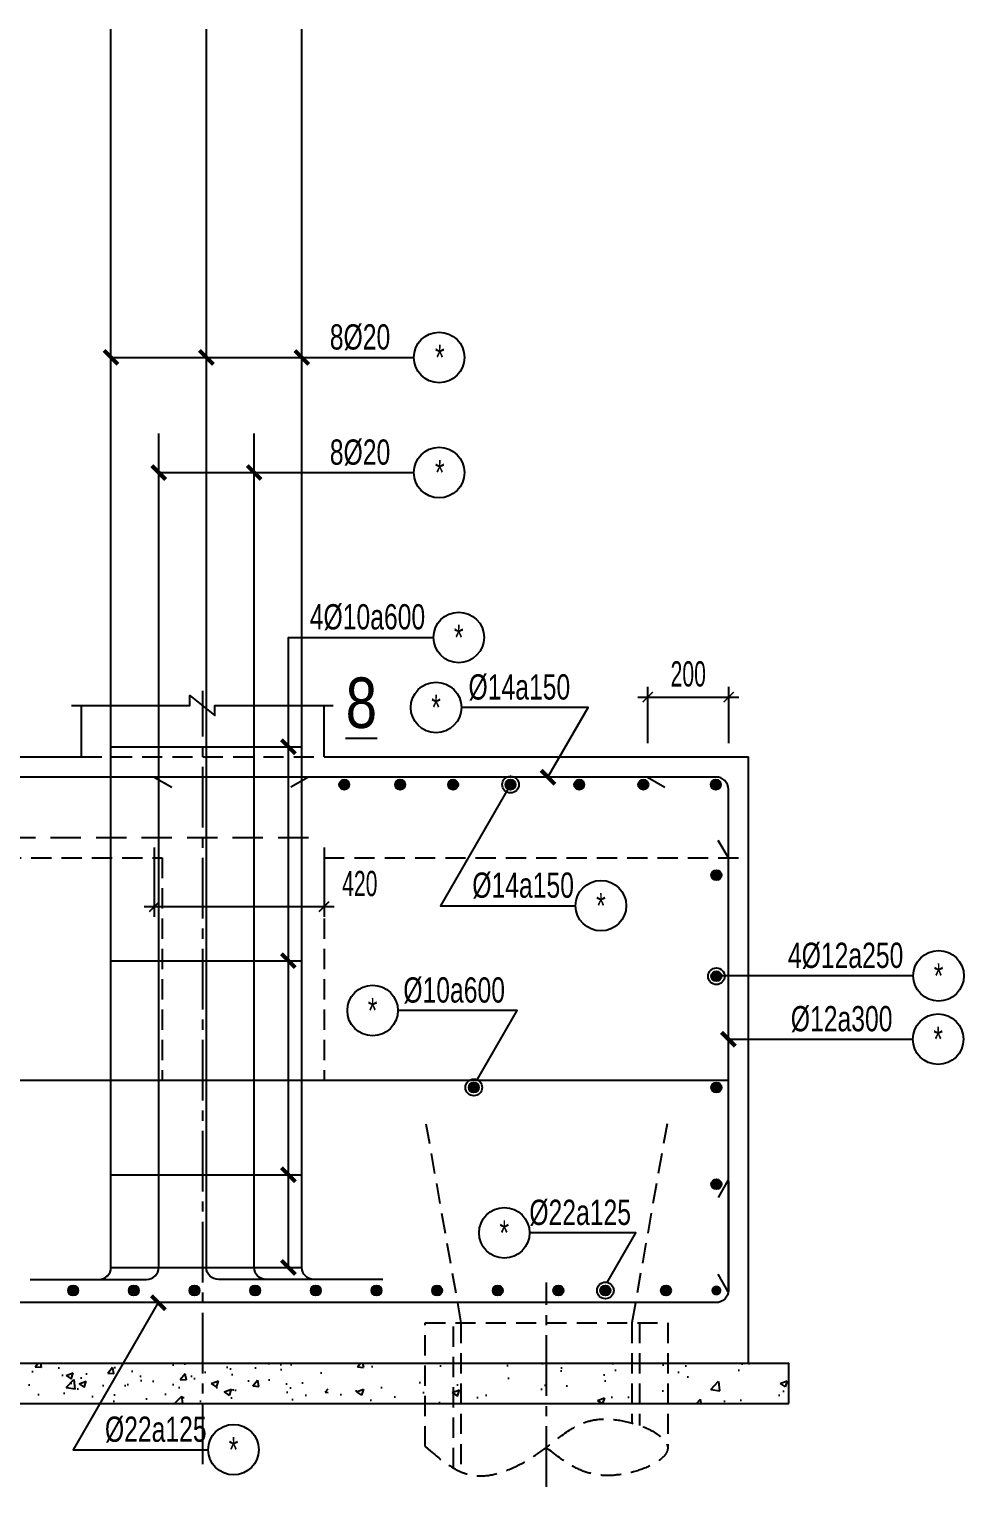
# Model space of a CAD drawing. Header units: metres. Extents: x 71 to 322128, y -14 to 304634.
# Drawn here: x 294429 to 296740, y 294121 to 297727 of the extents above; entities that cross this region are included whole.
import ezdxf
from ezdxf.enums import TextEntityAlignment as Align

# ---------------------------------------------------------------- set-up
doc = ezdxf.new("R2010")
doc.units = ezdxf.units.M
doc.header["$LTSCALE"] = 1000
doc.header["$MEASUREMENT"] = 0
doc.header["$PDMODE"] = 3
doc.linetypes.add('CENTER2', pattern=[1.125, 0.75, -0.125, 0.125, -0.125])
doc.linetypes.add('HIDDEN', pattern=[0.375, 0.25, -0.125])
doc.layers.get('0').update_dxf_attribs({"linetype": 'CONTINUOUS'})
doc.layers.get('Defpoints').update_dxf_attribs({"linetype": 'CONTINUOUS'})
for name, color, linetype in [('CDC.01.AXIS', 160, 'CENTER2'), ('CDC.02.DIM', 1, 'CONTINUOUS'), ('CDC.03.BORDER', 3, 'CONTINUOUS'), ('CDC.04.HIDDEN', 8, 'HIDDEN'), ('CDC.05.STEEL', 4, 'CONTINUOUS'), ('CDC.06.TEXT', 2, 'CONTINUOUS'), ('CDC.10.HATCH', 9, 'CONTINUOUS'), ('CDC.11.NOTE', 8, 'CONTINUOUS'), ('CDC.14.STEELNUM', 9, 'CONTINUOUS'), ('KCS_BORDER', 3, 'CONTINUOUS')]:
    doc.layers.add(name, color=color, linetype=linetype)
doc.styles.add('ARIAL', font='arial.ttf', dxfattribs={"width": 0.6})
doc.dimstyles.new('25', dxfattribs={"dimscale": 25, "dimtxt": 2.5, "dimasz": 1, "dimexe": 1, "dimexo": 0, "dimgap": 1, "dimtad": 1, "dimdec": 0, "dimdsep": 46, "dimtxsty": 'ARIAL', "dimblk": 'ARCHTICK', "dimcen": 1, "dimdle": 1, "dimclrd": 1, "dimclre": 1, "dimclrt": 2, "dimadec": 0, "dimazin": 0, "dimtfac": 0.00072, "dimtdec": 0, "dimtix": 1, "dimtmove": 2, "dimatfit": 3, "dimldrblk": 'ARCHTICK', "dimfxl": 1, "dimtolj": 1, "dimarcsym": 0})
pattern_1 = [(50, (10957.84, -81079.05), (179.315046, -15.688034), [18.75, -206.25]), (355, (10957.84, -81079.05), (-34.68783, 188.04803), [15, -165]), (100.4514, (10972.79, -81080.36), (144.627345, 172.359886), [15.93505, -175.28553]), (46.1842, (10957.84, -81029.05), (266.81026, -41.37975), [28.125, -309.375]), (96.6356, (10980.08, -81032.5), (233.66568, 243.52947), [23.90257, -262.92825]), (351.1842, (10957.84, -81029.05), (233.66549, 243.52965), [22.5, -247.5]), (21, (10982.84, -81041.55), (149.226763, -100.654723), [18.75, -206.25]), (326, (10982.84, -81041.55), (60.82883, 181.28751), [15, -165]), (71.4514, (10995.28, -81049.94), (210.05566, 80.632624), [15.93505, -175.28553]), (37.5, (10957.84, -81079.05), (3.039964, 83.2234635), [0, -163, 0, -167.5, 0, -165.625]), (7.5, (10957.84, -81079.05), (65.767384, 98.602928), [0, -95.5, 0, -159.25, 0, -63.125]), (327.5, (10902.09, -81079.05), (133.455609, -5.638718), [0, -62.5, 0, -195, 0, -258.75]), (317.5, (10877.09, -81079.05), (145.796542, 25.026246), [0, -81.25, 0, -129.5, 0, -183.75])]

# ---------------------------------------------------------------- blocks, each defined once
blk = doc.blocks.new('_ArchTick')
at = {"color": 0, "linetype": 'ByBlock', "const_width": 0.15}
blk.add_lwpolyline([(-0.5, -0.5), (0.5, 0.5)], dxfattribs=at)
blk = doc.blocks.new('*D140')
at = {"layer": 'CDC.02.DIM', "color": 1, "lineweight": -2, "transparency": 16777216}
for p, q in [((295933.8, 296075), (296183.8, 296075)), ((295958.8, 295961.1), (295958.8, 296100)), ((296158.8, 295961.1), (296158.8, 296100))]:
    blk.add_line(p, q, dxfattribs=at)
at = {"layer": 'Defpoints', "color": 0, "transparency": 16777216}
for p in [(296158.8, 296075), (295958.8, 295961.1), (296158.8, 295961.1)]:
    blk.add_point(p, dxfattribs=at)
at = {"layer": 'CDC.02.DIM', "color": 1, "lineweight": -2, "transparency": 16777216, "xscale": 25, "yscale": 25, "zscale": 25, "rotation": 180}
blk.add_blockref('_ArchTick', (295958.8, 296075), dxfattribs=at)
at = {"layer": 'CDC.02.DIM', "color": 1, "lineweight": -2, "transparency": 16777216, "xscale": 25, "yscale": 25, "zscale": 25}
blk.add_blockref('_ArchTick', (296158.8, 296075), dxfattribs=at)
at = {"layer": 'CDC.02.DIM', "color": 2, "transparency": 16777216, "insert": (296058.8, 296131.9), "char_height": 62.5, "attachment_point": 5, "style": 'ARIAL'}
blk.add_mtext('\\A1;200', dxfattribs=at)
blk = doc.blocks.new('*D152')
at = {"layer": 'CDC.02.DIM', "color": 1, "lineweight": -2, "transparency": 16777216}
for p, q in [((294738, 295702.6), (294738, 295531.5)), ((295158, 295702.6), (295158, 295531.5)), ((295183, 295556.5), (294713, 295556.5))]:
    blk.add_line(p, q, dxfattribs=at)
at = {"layer": 'Defpoints', "color": 0, "transparency": 16777216}
for p in [(294738, 295702.6), (295158, 295702.6), (294738, 295556.5)]:
    blk.add_point(p, dxfattribs=at)
at = {"layer": 'CDC.02.DIM', "color": 1, "lineweight": -2, "transparency": 16777216, "xscale": 25, "yscale": 25, "zscale": 25, "rotation": 180}
blk.add_blockref('_ArchTick', (294738, 295556.5), dxfattribs=at)
at = {"layer": 'CDC.02.DIM', "color": 1, "lineweight": -2, "transparency": 16777216, "xscale": 25, "yscale": 25, "zscale": 25}
blk.add_blockref('_ArchTick', (295158, 295556.5), dxfattribs=at)
at = {"layer": 'CDC.02.DIM', "color": 2, "transparency": 16777216, "insert": (295246.4, 295613.4), "char_height": 62.5, "attachment_point": 5, "style": 'ARIAL'}
blk.add_mtext('\\A1;420', dxfattribs=at)

msp = doc.modelspace()

# ---------------------------------------------------------------- hatches: boundary and pattern name
at = {"layer": 'CDC.10.HATCH'}
h = msp.add_hatch(dxfattribs=at)
h.set_pattern_fill('AR-CONC', color=256, scale=25, style=0)
h.set_pattern_definition([(50, (12277.84, -81079.05), (179.315046, -15.688034), [18.75, -206.25]), (355, (12277.84, -81079.05), (-34.68783, 188.04803), [15, -165]), (100.4514, (12292.79, -81080.36), (144.627345, 172.359886), [15.93505, -175.28553]), (46.1842, (12277.84, -81029.05), (266.81026, -41.37975), [28.125, -309.375]), (96.6356, (12300.08, -81032.5), (233.66568, 243.52947), [23.90257, -262.92825]), (351.1842, (12277.84, -81029.05), (233.66549, 243.52965), [22.5, -247.5]), (21, (12302.84, -81041.55), (149.226763, -100.654723), [18.75, -206.25]), (326, (12302.84, -81041.55), (60.82883, 181.28751), [15, -165]), (71.4514, (12315.28, -81049.94), (210.05566, 80.632624), [15.93505, -175.28553]), (37.5, (12277.84, -81079.05), (3.039964, 83.2234635), [0, -163, 0, -167.5, 0, -165.625]), (7.5, (12277.84, -81079.05), (65.767384, 98.602928), [0, -95.5, 0, -159.25, 0, -63.125]), (327.5, (12222.09, -81079.05), (133.455609, -5.638718), [0, -62.5, 0, -195, 0, -258.75]), (317.5, (12197.09, -81079.05), (145.796542, 25.026246), [0, -81.25, 0, -129.5, 0, -183.75])])
h.paths.add_polyline_path([(294208, 294427.2), (294208, 294327.2), (295168, 294327.2), (295168, 294427.2)])
h = msp.add_hatch(dxfattribs=at)
h.set_pattern_fill('AR-CONC', color=256, scale=25, style=0)
h.set_pattern_definition(pattern_1)
h.paths.add_polyline_path([(294448, 294427.2), (294448, 294327.2), (294644, 294327.2), (294701.7, 294427.2)])
h = msp.add_hatch(dxfattribs=at)
h.set_pattern_fill('AR-CONC', color=256, scale=25, style=0)
h.set_pattern_definition(pattern_1)
h.paths.add_polyline_path([(295408, 294327.2), (295408, 294427.2), (294701.7, 294427.2), (294644, 294327.2)])
h = msp.add_hatch(dxfattribs=at)
h.set_pattern_fill('AR-CONC', color=256, scale=25, style=0)
h.set_pattern_definition([(50, (6429.48, -46742.48), (179.315046, -15.688034), [18.75, -206.25]), (355, (6429.48, -46742.48), (-34.68783, 188.04803), [15, -165]), (100.4514, (6444.43, -46743.8), (144.627345, 172.359886), [15.93505, -175.28553]), (46.1842, (6429.48, -46692.48), (266.81026, -41.37975), [28.125, -309.375]), (96.6356, (6451.72, -46695.93), (233.66568, 243.52947), [23.90257, -262.92825]), (351.1842, (6429.48, -46692.48), (233.66549, 243.52965), [22.5, -247.5]), (21, (6454.48, -46704.98), (149.226763, -100.654723), [18.75, -206.25]), (326, (6454.48, -46704.98), (60.82883, 181.28751), [15, -165]), (71.4514, (6466.92, -46713.37), (210.05566, 80.632624), [15.93505, -175.28553]), (37.5, (6429.48, -46742.484), (3.039964, 83.223463), [0, -163, 0, -167.5, 0, -165.625]), (7.5, (6429.48, -46742.48), (65.767384, 98.602928), [0, -95.5, 0, -159.25, 0, -63.125]), (327.5, (6373.73, -46742.484), (133.455609, -5.638718), [0, -62.5, 0, -195, 0, -258.75]), (317.5, (6348.73, -46742.48), (145.796542, 25.026246), [0, -81.25, 0, -129.5, 0, -183.75])])
h.paths.add_polyline_path([(295408, 294427.2), (296008, 294427.2), (296008, 294327.2), (295408, 294327.2)])
h = msp.add_hatch(dxfattribs=at)
h.set_pattern_fill('AR-CONC', color=256, scale=25, style=0)
h.set_pattern_definition([(50, (10717.84, -81079.05), (179.315046, -15.688034), [18.75, -206.25]), (355, (10717.84, -81079.05), (-34.68783, 188.04803), [15, -165]), (100.4514, (10732.79, -81080.36), (144.627345, 172.359886), [15.93505, -175.28553]), (46.1842, (10717.84, -81029.05), (266.81026, -41.37975), [28.125, -309.375]), (96.6356, (10740.08, -81032.5), (233.66568, 243.52947), [23.90257, -262.92825]), (351.1842, (10717.84, -81029.05), (233.66549, 243.52965), [22.5, -247.5]), (21, (10742.84, -81041.55), (149.226763, -100.654723), [18.75, -206.25]), (326, (10742.84, -81041.55), (60.82883, 181.28751), [15, -165]), (71.4514, (10755.28, -81049.94), (210.05566, 80.632624), [15.93505, -175.28553]), (37.5, (10717.84, -81079.05), (3.039964, 83.2234635), [0, -163, 0, -167.5, 0, -165.625]), (7.5, (10717.84, -81079.05), (65.767384, 98.602928), [0, -95.5, 0, -159.25, 0, -63.125]), (327.5, (10662.09, -81079.05), (133.455609, -5.638718), [0, -62.5, 0, -195, 0, -258.75]), (317.5, (10637.09, -81079.05), (145.796542, 25.026246), [0, -81.25, 0, -129.5, 0, -183.75])])
h.paths.add_polyline_path([(296008, 294427.2), (296008, 294327.2), (296308, 294327.2), (296308, 294427.2)])

# ---------------------------------------------------------------- linework, layer by layer
at = {"layer": 'CDC.01.AXIS', "ltscale": 0.2}
for p, q in [((294858, 294177.2), (294858, 296090.6)), ((295708, 294121.4), (295708, 294627.2))]:
    msp.add_line(p, q, dxfattribs=at)
at = {"layer": 'CDC.03.BORDER'}
for p, q in [((294558, 295927.2), (294558, 296054.2)), ((295158, 295927.2), (295158, 296054.2)), ((293308.6, 295927.2), (294558, 295927.2)), ((295158, 295927.2), (296208, 295927.2)), ((296208, 294427.2), (296208, 295927.2))]:
    msp.add_line(p, q, dxfattribs=at)
at = {"layer": 'CDC.04.HIDDEN', "ltscale": 0.2}
for p, q in [((294558, 295927.2), (295158, 295927.2)), ((293308.6, 295677.2), (294758, 295677.2)), ((294758, 295677.2), (294758, 295127.2)), ((295158, 295677.2), (296208, 295677.2)), ((295158, 295677.2), (295158, 295127.2)), ((294758, 295127.2), (295158, 295127.2)), ((295408, 294221.4), (295408, 294527.2)), ((295408, 294527.2), (296008, 294527.2)), ((295478, 294168), (295478, 294527.2)), ((295938, 294527.2), (295938, 294273.5)), ((296008, 294527.2), (296008, 294221.4))]:
    msp.add_line(p, q, dxfattribs=at)
for points in [[(295409.8, 295019.6), (295496.6, 294527.2), (295496.6, 294158.6)], [(296006.3, 295019.6), (295919.4, 294527.2), (295919.4, 294279.4)]]:
    msp.add_lwpolyline(points, dxfattribs=at)
msp.add_spline([(295408, 294221.4), (295520.6, 294150.9), (295708, 294219), (295840.7, 294288.7), (296008, 294216.5), (295857.8, 294149.4), (295708, 294219)], degree=3, dxfattribs=at)
at = {"layer": 'CDC.05.STEEL', "ltscale": 0.3}
for p, q in [((294631, 295952.2), (295103, 295952.2)), ((296128, 295877.2), (293308.6, 295877.2)), ((294738, 295877.2), (294781.3, 295852.2)), ((295119.3, 295877.2), (295075.9, 295852.2)), ((295958, 295877.2), (296001.3, 295852.2)), ((296158, 295677.2), (296133, 295720.5)), ((294631, 295422.8), (295103, 295422.8)), ((293458, 295127.2), (296158, 295127.2)), ((294631, 294893.5), (295103, 294893.5)), ((296157.8, 294880.5), (296132.8, 294837.2)), ((294631, 294664.2), (295103, 294664.2)), ((296157.8, 294603.8), (296132.8, 294647.1))]:
    msp.add_line(p, q, dxfattribs=at)
at = {"layer": 'CDC.05.STEEL', "linetype": 'HIDDEN', "ltscale": 0.3}
msp.add_line((295119.3, 295727.2), (293308.6, 295727.2), dxfattribs=at)
at = {"layer": 'CDC.05.STEEL', "ltscale": 0.3}
for points in [[(294431, 294634.2), (294601, 294634.2, 0.414214), (294631, 294664.2), (294631, 297727.2)], [(295067, 294634.2), (294897, 294634.2, -0.414214), (294867, 294664.2), (294867, 297727.2)], [(295303, 294634.2), (295133, 294634.2, -0.414214), (295103, 294664.2), (295103, 297727.2)], [(294549, 294634.2), (294719, 294634.2, 0.414214), (294749, 294664.2), (294749, 296727.2)], [(295185, 294634.2), (295015, 294634.2, -0.414214), (294985, 294664.2), (294985, 296727.2)], [(296158, 294607.2), (296158, 295847.2, 0.414214), (296128, 295877.2), (295958, 295877.2)], [(296158, 294877.2), (296158, 294607.2, -0.414214), (296128, 294577.2), (293488, 294577.2, -0.414214), (293458, 294607.2), (293458, 294877.2)]]:
    msp.add_lwpolyline(points, format="xyb", dxfattribs=at)
at = {"layer": 'CDC.05.STEEL', "const_width": 12.3}
for points in [[(295208, 295864.5, 1), (295208, 295852.2, 1)], [(295208, 295864.5, 1), (295208, 295852.2, 1)], [(295208, 295864.5, 1), (295208, 295852.2, 1)], [(295208, 295864.5, 1), (295208, 295852.2, 1)], [(295208, 295864.5, 1), (295208, 295852.2, 1)], [(295208, 295864.5, 1), (295208, 295852.2, 1)], [(295208, 295864.5, 1), (295208, 295852.2, 1)], [(295208, 295864.5, 1), (295208, 295852.2, 1)], [(295208, 295864.5, 1), (295208, 295852.2, 1)], [(295208, 295864.5, 1), (295208, 295852.2, 1)], [(295208, 295864.5, 1), (295208, 295852.2, 1)], [(295208, 295864.5, 1), (295208, 295852.2, 1)], [(295208, 295864.5, 1), (295208, 295852.2, 1)], [(295208, 295864.5, 1), (295208, 295852.2, 1)], [(295208, 295864.5, 1), (295208, 295852.2, 1)], [(295208, 295864.5, 1), (295208, 295852.2, 1)], [(295208, 295864.5, 1), (295208, 295852.2, 1)], [(295208, 295864.5, 1), (295208, 295852.2, 1)], [(295208, 295864.5, 1), (295208, 295852.2, 1)], [(295208, 295864.5, 1), (295208, 295852.2, 1)], [(295346.1, 295864.5, 1), (295346.1, 295852.2, 1)], [(295346.1, 295864.5, 1), (295346.1, 295852.2, 1)], [(295346.1, 295864.5, 1), (295346.1, 295852.2, 1)], [(295346.1, 295864.5, 1), (295346.1, 295852.2, 1)], [(295346.1, 295864.5, 1), (295346.1, 295852.2, 1)], [(295346.1, 295864.5, 1), (295346.1, 295852.2, 1)], [(295346.1, 295864.5, 1), (295346.1, 295852.2, 1)], [(295346.1, 295864.5, 1), (295346.1, 295852.2, 1)], [(295346.1, 295864.5, 1), (295346.1, 295852.2, 1)], [(295346.1, 295864.5, 1), (295346.1, 295852.2, 1)], [(295346.1, 295864.5, 1), (295346.1, 295852.2, 1)], [(295346.1, 295864.5, 1), (295346.1, 295852.2, 1)], [(295346.1, 295864.5, 1), (295346.1, 295852.2, 1)], [(295346.1, 295864.5, 1), (295346.1, 295852.2, 1)], [(295346.1, 295864.5, 1), (295346.1, 295852.2, 1)], [(295346.1, 295864.5, 1), (295346.1, 295852.2, 1)], [(295346.1, 295864.5, 1), (295346.1, 295852.2, 1)], [(295346.1, 295864.5, 1), (295346.1, 295852.2, 1)], [(295346.1, 295864.5, 1), (295346.1, 295852.2, 1)], [(295346.1, 295864.5, 1), (295346.1, 295852.2, 1)], [(295477.1, 295864.5, 1), (295477.1, 295852.2, 1)], [(295477.1, 295864.5, 1), (295477.1, 295852.2, 1)], [(295477.1, 295864.5, 1), (295477.1, 295852.2, 1)], [(295477.1, 295864.5, 1), (295477.1, 295852.2, 1)], [(295477.1, 295864.5, 1), (295477.1, 295852.2, 1)], [(295477.1, 295864.5, 1), (295477.1, 295852.2, 1)], [(295477.1, 295864.5, 1), (295477.1, 295852.2, 1)], [(295477.1, 295864.5, 1), (295477.1, 295852.2, 1)], [(295477.1, 295864.5, 1), (295477.1, 295852.2, 1)], [(295477.1, 295864.5, 1), (295477.1, 295852.2, 1)], [(295477.1, 295864.5, 1), (295477.1, 295852.2, 1)], [(295477.1, 295864.5, 1), (295477.1, 295852.2, 1)], [(295477.1, 295864.5, 1), (295477.1, 295852.2, 1)], [(295477.1, 295864.5, 1), (295477.1, 295852.2, 1)], [(295477.1, 295864.5, 1), (295477.1, 295852.2, 1)], [(295477.1, 295864.5, 1), (295477.1, 295852.2, 1)], [(295477.1, 295864.5, 1), (295477.1, 295852.2, 1)], [(295477.1, 295864.5, 1), (295477.1, 295852.2, 1)], [(295477.1, 295864.5, 1), (295477.1, 295852.2, 1)], [(295477.1, 295864.5, 1), (295477.1, 295852.2, 1)], [(295619.2, 295864.5, 1), (295619.2, 295852.2, 1)], [(295619.2, 295864.5, 1), (295619.2, 295852.2, 1)], [(295619.2, 295864.5, 1), (295619.2, 295852.2, 1)], [(295619.2, 295864.5, 1), (295619.2, 295852.2, 1)], [(295619.2, 295864.5, 1), (295619.2, 295852.2, 1)], [(295619.2, 295864.5, 1), (295619.2, 295852.2, 1)], [(295619.2, 295864.5, 1), (295619.2, 295852.2, 1)], [(295619.2, 295864.5, 1), (295619.2, 295852.2, 1)], [(295619.2, 295864.5, 1), (295619.2, 295852.2, 1)], [(295619.2, 295864.5, 1), (295619.2, 295852.2, 1)], [(295619.2, 295864.5, 1), (295619.2, 295852.2, 1)], [(295619.2, 295864.5, 1), (295619.2, 295852.2, 1)], [(295619.2, 295864.5, 1), (295619.2, 295852.2, 1)], [(295619.2, 295864.5, 1), (295619.2, 295852.2, 1)], [(295619.2, 295864.5, 1), (295619.2, 295852.2, 1)], [(295619.2, 295864.5, 1), (295619.2, 295852.2, 1)], [(295619.2, 295864.5, 1), (295619.2, 295852.2, 1)], [(295619.2, 295864.5, 1), (295619.2, 295852.2, 1)], [(295619.2, 295864.5, 1), (295619.2, 295852.2, 1)], [(295619.2, 295864.5, 1), (295619.2, 295852.2, 1)], [(295789.2, 295864.5, 1), (295789.2, 295852.2, 1)], [(295789.2, 295864.5, 1), (295789.2, 295852.2, 1)], [(295789.2, 295864.5, 1), (295789.2, 295852.2, 1)], [(295789.2, 295864.5, 1), (295789.2, 295852.2, 1)], [(295789.2, 295864.5, 1), (295789.2, 295852.2, 1)], [(295789.2, 295864.5, 1), (295789.2, 295852.2, 1)], [(295789.2, 295864.5, 1), (295789.2, 295852.2, 1)], [(295789.2, 295864.5, 1), (295789.2, 295852.2, 1)], [(295789.2, 295864.5, 1), (295789.2, 295852.2, 1)], [(295789.2, 295864.5, 1), (295789.2, 295852.2, 1)], [(295789.2, 295864.5, 1), (295789.2, 295852.2, 1)], [(295789.2, 295864.5, 1), (295789.2, 295852.2, 1)], [(295789.2, 295864.5, 1), (295789.2, 295852.2, 1)], [(295789.2, 295864.5, 1), (295789.2, 295852.2, 1)], [(295789.2, 295864.5, 1), (295789.2, 295852.2, 1)], [(295789.2, 295864.5, 1), (295789.2, 295852.2, 1)], [(295789.2, 295864.5, 1), (295789.2, 295852.2, 1)], [(295789.2, 295864.5, 1), (295789.2, 295852.2, 1)], [(295789.2, 295864.5, 1), (295789.2, 295852.2, 1)], [(295789.2, 295864.5, 1), (295789.2, 295852.2, 1)], [(295947.7, 295864.5, 1), (295947.7, 295852.2, 1)], [(295947.7, 295864.5, 1), (295947.7, 295852.2, 1)], [(295947.7, 295864.5, 1), (295947.7, 295852.2, 1)], [(295947.7, 295864.5, 1), (295947.7, 295852.2, 1)], [(295947.7, 295864.5, 1), (295947.7, 295852.2, 1)], [(295947.7, 295864.5, 1), (295947.7, 295852.2, 1)], [(295947.7, 295864.5, 1), (295947.7, 295852.2, 1)], [(295947.7, 295864.5, 1), (295947.7, 295852.2, 1)], [(295947.7, 295864.5, 1), (295947.7, 295852.2, 1)], [(295947.7, 295864.5, 1), (295947.7, 295852.2, 1)], [(295947.7, 295864.5, 1), (295947.7, 295852.2, 1)], [(295947.7, 295864.5, 1), (295947.7, 295852.2, 1)], [(295947.7, 295864.5, 1), (295947.7, 295852.2, 1)], [(295947.7, 295864.5, 1), (295947.7, 295852.2, 1)], [(295947.7, 295864.5, 1), (295947.7, 295852.2, 1)], [(295947.7, 295864.5, 1), (295947.7, 295852.2, 1)], [(295947.7, 295864.5, 1), (295947.7, 295852.2, 1)], [(295947.7, 295864.5, 1), (295947.7, 295852.2, 1)], [(295947.7, 295864.5, 1), (295947.7, 295852.2, 1)], [(295947.7, 295864.5, 1), (295947.7, 295852.2, 1)], [(296127.2, 295864.5, 1), (296127.2, 295852.2, 1)], [(296127.2, 295864.5, 1), (296127.2, 295852.2, 1)], [(296127.2, 295864.5, 1), (296127.2, 295852.2, 1)], [(296127.2, 295864.5, 1), (296127.2, 295852.2, 1)], [(296127.2, 295864.5, 1), (296127.2, 295852.2, 1)], [(296127.2, 295864.5, 1), (296127.2, 295852.2, 1)], [(296127.2, 295864.5, 1), (296127.2, 295852.2, 1)], [(296127.2, 295864.5, 1), (296127.2, 295852.2, 1)], [(296127.2, 295864.5, 1), (296127.2, 295852.2, 1)], [(296127.2, 295864.5, 1), (296127.2, 295852.2, 1)], [(296127.2, 295864.5, 1), (296127.2, 295852.2, 1)], [(296127.2, 295864.5, 1), (296127.2, 295852.2, 1)], [(296127.2, 295864.5, 1), (296127.2, 295852.2, 1)], [(296127.2, 295864.5, 1), (296127.2, 295852.2, 1)], [(296127.2, 295864.5, 1), (296127.2, 295852.2, 1)], [(296127.2, 295864.5, 1), (296127.2, 295852.2, 1)], [(296127.2, 295864.5, 1), (296127.2, 295852.2, 1)], [(296127.2, 295864.5, 1), (296127.2, 295852.2, 1)], [(296127.2, 295864.5, 1), (296127.2, 295852.2, 1)], [(296127.2, 295864.5, 1), (296127.2, 295852.2, 1)], [(296128.4, 295640.6, -1), (296128.4, 295628.3, -1)], [(296128.4, 295640.6, -1), (296128.4, 295628.3, -1)], [(296128.4, 295640.6, -1), (296128.4, 295628.3, -1)], [(296128.4, 295640.6, -1), (296128.4, 295628.3, -1)], [(296128.4, 295640.6, -1), (296128.4, 295628.3, -1)], [(296128.4, 295640.6, -1), (296128.4, 295628.3, -1)], [(296128.4, 295640.6, -1), (296128.4, 295628.3, -1)], [(296128.4, 295640.6, -1), (296128.4, 295628.3, -1)], [(296128.4, 295640.6, -1), (296128.4, 295628.3, -1)], [(296128.4, 295640.6, -1), (296128.4, 295628.3, -1)], [(296128.4, 295640.6, -1), (296128.4, 295628.3, -1)], [(296128.4, 295640.6, -1), (296128.4, 295628.3, -1)], [(296128.4, 295640.6, -1), (296128.4, 295628.3, -1)], [(296128.4, 295640.6, -1), (296128.4, 295628.3, -1)], [(296128.4, 295640.6, -1), (296128.4, 295628.3, -1)], [(296128.4, 295640.6, -1), (296128.4, 295628.3, -1)], [(296128.4, 295640.6, -1), (296128.4, 295628.3, -1)], [(296128.4, 295640.6, -1), (296128.4, 295628.3, -1)], [(296128.4, 295640.6, -1), (296128.4, 295628.3, -1)], [(296128.4, 295640.6, -1), (296128.4, 295628.3, -1)], [(296128.4, 295640.6, -1), (296128.4, 295628.3, -1)], [(296128.4, 295640.6, -1), (296128.4, 295628.3, -1)], [(296128.4, 295640.6, -1), (296128.4, 295628.3, -1)], [(296128.4, 295640.6, -1), (296128.4, 295628.3, -1)], [(296128.4, 295640.6, -1), (296128.4, 295628.3, -1)], [(296128.4, 295640.6, -1), (296128.4, 295628.3, -1)], [(296128.4, 295640.6, -1), (296128.4, 295628.3, -1)], [(296128.4, 295640.6, -1), (296128.4, 295628.3, -1)], [(296128.4, 295640.6, -1), (296128.4, 295628.3, -1)], [(296128.4, 295640.6, -1), (296128.4, 295628.3, -1)], [(296128.4, 295640.6, -1), (296128.4, 295628.3, -1)], [(296128.4, 295640.6, -1), (296128.4, 295628.3, -1)], [(296128.4, 295640.6, -1), (296128.4, 295628.3, -1)], [(296128.4, 295640.6, -1), (296128.4, 295628.3, -1)], [(296128.4, 295640.6, -1), (296128.4, 295628.3, -1)], [(296128.4, 295640.6, -1), (296128.4, 295628.3, -1)], [(296128.4, 295640.6, -1), (296128.4, 295628.3, -1)], [(296128.4, 295640.6, -1), (296128.4, 295628.3, -1)], [(296128.4, 295640.6, -1), (296128.4, 295628.3, -1)], [(296128.4, 295640.6, -1), (296128.4, 295628.3, -1)], [(296128.4, 295390.6, -1), (296128.4, 295378.3, -1)], [(296128.4, 295390.6, -1), (296128.4, 295378.3, -1)], [(296128.4, 295390.6, -1), (296128.4, 295378.3, -1)], [(296128.4, 295390.6, -1), (296128.4, 295378.3, -1)], [(296128.4, 295390.6, -1), (296128.4, 295378.3, -1)], [(296128.4, 295390.6, -1), (296128.4, 295378.3, -1)], [(296128.4, 295390.6, -1), (296128.4, 295378.3, -1)], [(296128.4, 295390.6, -1), (296128.4, 295378.3, -1)], [(296128.4, 295390.6, -1), (296128.4, 295378.3, -1)], [(296128.4, 295390.6, -1), (296128.4, 295378.3, -1)], [(296128.4, 295390.6, -1), (296128.4, 295378.3, -1)], [(296128.4, 295390.6, -1), (296128.4, 295378.3, -1)], [(296128.4, 295390.6, -1), (296128.4, 295378.3, -1)], [(296128.4, 295390.6, -1), (296128.4, 295378.3, -1)], [(296128.4, 295390.6, -1), (296128.4, 295378.3, -1)], [(296128.4, 295390.6, -1), (296128.4, 295378.3, -1)], [(296128.4, 295390.6, -1), (296128.4, 295378.3, -1)], [(296128.4, 295390.6, -1), (296128.4, 295378.3, -1)], [(296128.4, 295390.6, -1), (296128.4, 295378.3, -1)], [(296128.4, 295390.6, -1), (296128.4, 295378.3, -1)], [(296128.4, 295390.6, -1), (296128.4, 295378.3, -1)], [(296128.4, 295390.6, -1), (296128.4, 295378.3, -1)], [(296128.4, 295390.6, -1), (296128.4, 295378.3, -1)], [(296128.4, 295390.6, -1), (296128.4, 295378.3, -1)], [(296128.4, 295390.6, -1), (296128.4, 295378.3, -1)], [(296128.4, 295390.6, -1), (296128.4, 295378.3, -1)], [(296128.4, 295390.6, -1), (296128.4, 295378.3, -1)], [(296128.4, 295390.6, -1), (296128.4, 295378.3, -1)], [(296128.4, 295390.6, -1), (296128.4, 295378.3, -1)], [(296128.4, 295390.6, -1), (296128.4, 295378.3, -1)], [(296128.4, 295390.6, -1), (296128.4, 295378.3, -1)], [(296128.4, 295390.6, -1), (296128.4, 295378.3, -1)], [(296128.4, 295390.6, -1), (296128.4, 295378.3, -1)], [(296128.4, 295390.6, -1), (296128.4, 295378.3, -1)], [(296128.4, 295390.6, -1), (296128.4, 295378.3, -1)], [(296128.4, 295390.6, -1), (296128.4, 295378.3, -1)], [(296128.4, 295390.6, -1), (296128.4, 295378.3, -1)], [(296128.4, 295390.6, -1), (296128.4, 295378.3, -1)], [(296128.4, 295390.6, -1), (296128.4, 295378.3, -1)], [(296128.4, 295390.6, -1), (296128.4, 295378.3, -1)], [(295528.4, 295115.6, -1), (295528.4, 295103.3, -1)], [(295528.4, 295115.6, -1), (295528.4, 295103.3, -1)], [(295528.4, 295115.6, -1), (295528.4, 295103.3, -1)], [(295528.4, 295115.6, -1), (295528.4, 295103.3, -1)], [(295528.4, 295115.6, -1), (295528.4, 295103.3, -1)], [(295528.4, 295115.6, -1), (295528.4, 295103.3, -1)], [(295528.4, 295115.6, -1), (295528.4, 295103.3, -1)], [(295528.4, 295115.6, -1), (295528.4, 295103.3, -1)], [(295528.4, 295115.6, -1), (295528.4, 295103.3, -1)], [(295528.4, 295115.6, -1), (295528.4, 295103.3, -1)], [(295528.4, 295115.6, -1), (295528.4, 295103.3, -1)], [(295528.4, 295115.6, -1), (295528.4, 295103.3, -1)], [(295528.4, 295115.6, -1), (295528.4, 295103.3, -1)], [(295528.4, 295115.6, -1), (295528.4, 295103.3, -1)], [(295528.4, 295115.6, -1), (295528.4, 295103.3, -1)], [(295528.4, 295115.6, -1), (295528.4, 295103.3, -1)], [(295528.4, 295115.6, -1), (295528.4, 295103.3, -1)], [(295528.4, 295115.6, -1), (295528.4, 295103.3, -1)], [(295528.4, 295115.6, -1), (295528.4, 295103.3, -1)], [(295528.4, 295115.6, -1), (295528.4, 295103.3, -1)], [(295528.4, 295115.6, -1), (295528.4, 295103.3, -1)], [(295528.4, 295115.6, -1), (295528.4, 295103.3, -1)], [(295528.4, 295115.6, -1), (295528.4, 295103.3, -1)], [(295528.4, 295115.6, -1), (295528.4, 295103.3, -1)], [(295528.4, 295115.6, -1), (295528.4, 295103.3, -1)], [(295528.4, 295115.6, -1), (295528.4, 295103.3, -1)], [(295528.4, 295115.6, -1), (295528.4, 295103.3, -1)], [(295528.4, 295115.6, -1), (295528.4, 295103.3, -1)], [(295528.4, 295115.6, -1), (295528.4, 295103.3, -1)], [(295528.4, 295115.6, -1), (295528.4, 295103.3, -1)], [(295528.4, 295115.6, -1), (295528.4, 295103.3, -1)], [(295528.4, 295115.6, -1), (295528.4, 295103.3, -1)], [(295528.4, 295115.6, -1), (295528.4, 295103.3, -1)], [(295528.4, 295115.6, -1), (295528.4, 295103.3, -1)], [(295528.4, 295115.6, -1), (295528.4, 295103.3, -1)], [(295528.4, 295115.6, -1), (295528.4, 295103.3, -1)], [(295528.4, 295115.6, -1), (295528.4, 295103.3, -1)], [(295528.4, 295115.6, -1), (295528.4, 295103.3, -1)], [(295528.4, 295115.6, -1), (295528.4, 295103.3, -1)], [(295528.4, 295115.6, -1), (295528.4, 295103.3, -1)], [(296128.4, 295115.6, -1), (296128.4, 295103.3, -1)], [(296128.4, 295115.6, -1), (296128.4, 295103.3, -1)], [(296128.4, 295115.6, -1), (296128.4, 295103.3, -1)], [(296128.4, 295115.6, -1), (296128.4, 295103.3, -1)], [(296128.4, 295115.6, -1), (296128.4, 295103.3, -1)], [(296128.4, 295115.6, -1), (296128.4, 295103.3, -1)], [(296128.4, 295115.6, -1), (296128.4, 295103.3, -1)], [(296128.4, 295115.6, -1), (296128.4, 295103.3, -1)], [(296128.4, 295115.6, -1), (296128.4, 295103.3, -1)], [(296128.4, 295115.6, -1), (296128.4, 295103.3, -1)], [(296128.4, 295115.6, -1), (296128.4, 295103.3, -1)], [(296128.4, 295115.6, -1), (296128.4, 295103.3, -1)], [(296128.4, 295115.6, -1), (296128.4, 295103.3, -1)], [(296128.4, 295115.6, -1), (296128.4, 295103.3, -1)], [(296128.4, 295115.6, -1), (296128.4, 295103.3, -1)], [(296128.4, 295115.6, -1), (296128.4, 295103.3, -1)], [(296128.4, 295115.6, -1), (296128.4, 295103.3, -1)], [(296128.4, 295115.6, -1), (296128.4, 295103.3, -1)], [(296128.4, 295115.6, -1), (296128.4, 295103.3, -1)], [(296128.4, 295115.6, -1), (296128.4, 295103.3, -1)], [(296128.4, 295115.6, -1), (296128.4, 295103.3, -1)], [(296128.4, 295115.6, -1), (296128.4, 295103.3, -1)], [(296128.4, 295115.6, -1), (296128.4, 295103.3, -1)], [(296128.4, 295115.6, -1), (296128.4, 295103.3, -1)], [(296128.4, 295115.6, -1), (296128.4, 295103.3, -1)], [(296128.4, 295115.6, -1), (296128.4, 295103.3, -1)], [(296128.4, 295115.6, -1), (296128.4, 295103.3, -1)], [(296128.4, 295115.6, -1), (296128.4, 295103.3, -1)], [(296128.4, 295115.6, -1), (296128.4, 295103.3, -1)], [(296128.4, 295115.6, -1), (296128.4, 295103.3, -1)], [(296128.4, 295115.6, -1), (296128.4, 295103.3, -1)], [(296128.4, 295115.6, -1), (296128.4, 295103.3, -1)], [(296128.4, 295115.6, -1), (296128.4, 295103.3, -1)], [(296128.4, 295115.6, -1), (296128.4, 295103.3, -1)], [(296128.4, 295115.6, -1), (296128.4, 295103.3, -1)], [(296128.4, 295115.6, -1), (296128.4, 295103.3, -1)], [(296128.4, 295115.6, -1), (296128.4, 295103.3, -1)], [(296128.4, 295115.6, -1), (296128.4, 295103.3, -1)], [(296128.4, 295115.6, -1), (296128.4, 295103.3, -1)], [(296128.4, 295115.6, -1), (296128.4, 295103.3, -1)], [(296128.4, 294876.1, -1), (296128.4, 294863.7, -1)], [(296128.4, 294876.1, -1), (296128.4, 294863.7, -1)], [(296128.4, 294876.1, -1), (296128.4, 294863.7, -1)], [(296128.4, 294876.1, -1), (296128.4, 294863.7, -1)], [(296128.4, 294876.1, -1), (296128.4, 294863.7, -1)], [(296128.4, 294876.1, -1), (296128.4, 294863.7, -1)], [(296128.4, 294876.1, -1), (296128.4, 294863.7, -1)], [(296128.4, 294876.1, -1), (296128.4, 294863.7, -1)], [(296128.4, 294876.1, -1), (296128.4, 294863.7, -1)], [(296128.4, 294876.1, -1), (296128.4, 294863.7, -1)], [(296128.4, 294876.1, -1), (296128.4, 294863.7, -1)], [(296128.4, 294876.1, -1), (296128.4, 294863.7, -1)], [(296128.4, 294876.1, -1), (296128.4, 294863.7, -1)], [(296128.4, 294876.1, -1), (296128.4, 294863.7, -1)], [(296128.4, 294876.1, -1), (296128.4, 294863.7, -1)], [(296128.4, 294876.1, -1), (296128.4, 294863.7, -1)], [(296128.4, 294876.1, -1), (296128.4, 294863.7, -1)], [(296128.4, 294876.1, -1), (296128.4, 294863.7, -1)], [(296128.4, 294876.1, -1), (296128.4, 294863.7, -1)], [(296128.4, 294876.1, -1), (296128.4, 294863.7, -1)], [(296128.4, 294876.1, -1), (296128.4, 294863.7, -1)], [(296128.4, 294876.1, -1), (296128.4, 294863.7, -1)], [(296128.4, 294876.1, -1), (296128.4, 294863.7, -1)], [(296128.4, 294876.1, -1), (296128.4, 294863.7, -1)], [(296128.4, 294876.1, -1), (296128.4, 294863.7, -1)], [(296128.4, 294876.1, -1), (296128.4, 294863.7, -1)], [(296128.4, 294876.1, -1), (296128.4, 294863.7, -1)], [(296128.4, 294876.1, -1), (296128.4, 294863.7, -1)], [(296128.4, 294876.1, -1), (296128.4, 294863.7, -1)], [(296128.4, 294876.1, -1), (296128.4, 294863.7, -1)], [(296128.4, 294876.1, -1), (296128.4, 294863.7, -1)], [(296128.4, 294876.1, -1), (296128.4, 294863.7, -1)], [(296128.4, 294876.1, -1), (296128.4, 294863.7, -1)], [(296128.4, 294876.1, -1), (296128.4, 294863.7, -1)], [(296128.4, 294876.1, -1), (296128.4, 294863.7, -1)], [(296128.4, 294876.1, -1), (296128.4, 294863.7, -1)], [(296128.4, 294876.1, -1), (296128.4, 294863.7, -1)], [(296128.4, 294876.1, -1), (296128.4, 294863.7, -1)], [(296128.4, 294876.1, -1), (296128.4, 294863.7, -1)], [(296128.4, 294876.1, -1), (296128.4, 294863.7, -1)], [(294537.6, 294613.3, 1), (294537.6, 294601, 1)], [(294537.6, 294613.3, 1), (294537.6, 294601, 1)], [(294537.6, 294613.3, 1), (294537.6, 294601, 1)], [(294537.6, 294613.3, 1), (294537.6, 294601, 1)], [(294537.6, 294613.3, 1), (294537.6, 294601, 1)], [(294537.6, 294613.3, 1), (294537.6, 294601, 1)], [(294537.6, 294613.3, 1), (294537.6, 294601, 1)], [(294537.6, 294613.3, 1), (294537.6, 294601, 1)], [(294537.6, 294613.3, 1), (294537.6, 294601, 1)], [(294537.6, 294613.3, 1), (294537.6, 294601, 1)], [(294537.6, 294613.3, 1), (294537.6, 294601, 1)], [(294537.6, 294613.3, 1), (294537.6, 294601, 1)], [(294537.6, 294613.3, 1), (294537.6, 294601, 1)], [(294537.6, 294613.3, 1), (294537.6, 294601, 1)], [(294537.6, 294613.3, 1), (294537.6, 294601, 1)], [(294537.6, 294613.3, 1), (294537.6, 294601, 1)], [(294537.6, 294613.3, 1), (294537.6, 294601, 1)], [(294537.6, 294613.3, 1), (294537.6, 294601, 1)], [(294537.6, 294613.3, 1), (294537.6, 294601, 1)], [(294537.6, 294613.3, 1), (294537.6, 294601, 1)], [(294687.6, 294613.3, 1), (294687.6, 294601, 1)], [(294687.6, 294613.3, 1), (294687.6, 294601, 1)], [(294687.6, 294613.3, 1), (294687.6, 294601, 1)], [(294687.6, 294613.3, 1), (294687.6, 294601, 1)], [(294687.6, 294613.3, 1), (294687.6, 294601, 1)], [(294687.6, 294613.3, 1), (294687.6, 294601, 1)], [(294687.6, 294613.3, 1), (294687.6, 294601, 1)], [(294687.6, 294613.3, 1), (294687.6, 294601, 1)], [(294687.6, 294613.3, 1), (294687.6, 294601, 1)], [(294687.6, 294613.3, 1), (294687.6, 294601, 1)], [(294687.6, 294613.3, 1), (294687.6, 294601, 1)], [(294687.6, 294613.3, 1), (294687.6, 294601, 1)], [(294687.6, 294613.3, 1), (294687.6, 294601, 1)], [(294687.6, 294613.3, 1), (294687.6, 294601, 1)], [(294687.6, 294613.3, 1), (294687.6, 294601, 1)], [(294687.6, 294613.3, 1), (294687.6, 294601, 1)], [(294687.6, 294613.3, 1), (294687.6, 294601, 1)], [(294687.6, 294613.3, 1), (294687.6, 294601, 1)], [(294687.6, 294613.3, 1), (294687.6, 294601, 1)], [(294687.6, 294613.3, 1), (294687.6, 294601, 1)], [(294837.6, 294613.3, 1), (294837.6, 294601, 1)], [(294837.6, 294613.3, 1), (294837.6, 294601, 1)], [(294837.6, 294613.3, 1), (294837.6, 294601, 1)], [(294837.6, 294613.3, 1), (294837.6, 294601, 1)], [(294837.6, 294613.3, 1), (294837.6, 294601, 1)], [(294837.6, 294613.3, 1), (294837.6, 294601, 1)], [(294837.6, 294613.3, 1), (294837.6, 294601, 1)], [(294837.6, 294613.3, 1), (294837.6, 294601, 1)], [(294837.6, 294613.3, 1), (294837.6, 294601, 1)], [(294837.6, 294613.3, 1), (294837.6, 294601, 1)], [(294837.6, 294613.3, 1), (294837.6, 294601, 1)], [(294837.6, 294613.3, 1), (294837.6, 294601, 1)], [(294837.6, 294613.3, 1), (294837.6, 294601, 1)], [(294837.6, 294613.3, 1), (294837.6, 294601, 1)], [(294837.6, 294613.3, 1), (294837.6, 294601, 1)], [(294837.6, 294613.3, 1), (294837.6, 294601, 1)], [(294837.6, 294613.3, 1), (294837.6, 294601, 1)], [(294837.6, 294613.3, 1), (294837.6, 294601, 1)], [(294837.6, 294613.3, 1), (294837.6, 294601, 1)], [(294837.6, 294613.3, 1), (294837.6, 294601, 1)], [(294987.6, 294613.3, 1), (294987.6, 294601, 1)], [(294987.6, 294613.3, 1), (294987.6, 294601, 1)], [(294987.6, 294613.3, 1), (294987.6, 294601, 1)], [(294987.6, 294613.3, 1), (294987.6, 294601, 1)], [(294987.6, 294613.3, 1), (294987.6, 294601, 1)], [(294987.6, 294613.3, 1), (294987.6, 294601, 1)], [(294987.6, 294613.3, 1), (294987.6, 294601, 1)], [(294987.6, 294613.3, 1), (294987.6, 294601, 1)], [(294987.6, 294613.3, 1), (294987.6, 294601, 1)], [(294987.6, 294613.3, 1), (294987.6, 294601, 1)], [(294987.6, 294613.3, 1), (294987.6, 294601, 1)], [(294987.6, 294613.3, 1), (294987.6, 294601, 1)], [(294987.6, 294613.3, 1), (294987.6, 294601, 1)], [(294987.6, 294613.3, 1), (294987.6, 294601, 1)], [(294987.6, 294613.3, 1), (294987.6, 294601, 1)], [(294987.6, 294613.3, 1), (294987.6, 294601, 1)], [(294987.6, 294613.3, 1), (294987.6, 294601, 1)], [(294987.6, 294613.3, 1), (294987.6, 294601, 1)], [(294987.6, 294613.3, 1), (294987.6, 294601, 1)], [(294987.6, 294613.3, 1), (294987.6, 294601, 1)], [(295137.6, 294613.3, 1), (295137.6, 294601, 1)], [(295137.6, 294613.3, 1), (295137.6, 294601, 1)], [(295137.6, 294613.3, 1), (295137.6, 294601, 1)], [(295137.6, 294613.3, 1), (295137.6, 294601, 1)], [(295137.6, 294613.3, 1), (295137.6, 294601, 1)], [(295137.6, 294613.3, 1), (295137.6, 294601, 1)], [(295137.6, 294613.3, 1), (295137.6, 294601, 1)], [(295137.6, 294613.3, 1), (295137.6, 294601, 1)], [(295137.6, 294613.3, 1), (295137.6, 294601, 1)], [(295137.6, 294613.3, 1), (295137.6, 294601, 1)], [(295137.6, 294613.3, 1), (295137.6, 294601, 1)], [(295137.6, 294613.3, 1), (295137.6, 294601, 1)], [(295137.6, 294613.3, 1), (295137.6, 294601, 1)], [(295137.6, 294613.3, 1), (295137.6, 294601, 1)], [(295137.6, 294613.3, 1), (295137.6, 294601, 1)], [(295137.6, 294613.3, 1), (295137.6, 294601, 1)], [(295137.6, 294613.3, 1), (295137.6, 294601, 1)], [(295137.6, 294613.3, 1), (295137.6, 294601, 1)], [(295137.6, 294613.3, 1), (295137.6, 294601, 1)], [(295137.6, 294613.3, 1), (295137.6, 294601, 1)], [(295287.6, 294613.3, 1), (295287.6, 294601, 1)], [(295287.6, 294613.3, 1), (295287.6, 294601, 1)], [(295287.6, 294613.3, 1), (295287.6, 294601, 1)], [(295287.6, 294613.3, 1), (295287.6, 294601, 1)], [(295287.6, 294613.3, 1), (295287.6, 294601, 1)], [(295287.6, 294613.3, 1), (295287.6, 294601, 1)], [(295287.6, 294613.3, 1), (295287.6, 294601, 1)], [(295287.6, 294613.3, 1), (295287.6, 294601, 1)], [(295287.6, 294613.3, 1), (295287.6, 294601, 1)], [(295287.6, 294613.3, 1), (295287.6, 294601, 1)], [(295287.6, 294613.3, 1), (295287.6, 294601, 1)], [(295287.6, 294613.3, 1), (295287.6, 294601, 1)], [(295287.6, 294613.3, 1), (295287.6, 294601, 1)], [(295287.6, 294613.3, 1), (295287.6, 294601, 1)], [(295287.6, 294613.3, 1), (295287.6, 294601, 1)], [(295287.6, 294613.3, 1), (295287.6, 294601, 1)], [(295287.6, 294613.3, 1), (295287.6, 294601, 1)], [(295287.6, 294613.3, 1), (295287.6, 294601, 1)], [(295287.6, 294613.3, 1), (295287.6, 294601, 1)], [(295287.6, 294613.3, 1), (295287.6, 294601, 1)], [(295437.6, 294613.3, 1), (295437.6, 294601, 1)], [(295437.6, 294613.3, 1), (295437.6, 294601, 1)], [(295437.6, 294613.3, 1), (295437.6, 294601, 1)], [(295437.6, 294613.3, 1), (295437.6, 294601, 1)], [(295437.6, 294613.3, 1), (295437.6, 294601, 1)], [(295437.6, 294613.3, 1), (295437.6, 294601, 1)], [(295437.6, 294613.3, 1), (295437.6, 294601, 1)], [(295437.6, 294613.3, 1), (295437.6, 294601, 1)], [(295437.6, 294613.3, 1), (295437.6, 294601, 1)], [(295437.6, 294613.3, 1), (295437.6, 294601, 1)], [(295437.6, 294613.3, 1), (295437.6, 294601, 1)], [(295437.6, 294613.3, 1), (295437.6, 294601, 1)], [(295437.6, 294613.3, 1), (295437.6, 294601, 1)], [(295437.6, 294613.3, 1), (295437.6, 294601, 1)], [(295437.6, 294613.3, 1), (295437.6, 294601, 1)], [(295437.6, 294613.3, 1), (295437.6, 294601, 1)], [(295437.6, 294613.3, 1), (295437.6, 294601, 1)], [(295437.6, 294613.3, 1), (295437.6, 294601, 1)], [(295437.6, 294613.3, 1), (295437.6, 294601, 1)], [(295437.6, 294613.3, 1), (295437.6, 294601, 1)], [(295587.6, 294613.3, 1), (295587.6, 294601, 1)], [(295587.6, 294613.3, 1), (295587.6, 294601, 1)], [(295587.6, 294613.3, 1), (295587.6, 294601, 1)], [(295587.6, 294613.3, 1), (295587.6, 294601, 1)], [(295587.6, 294613.3, 1), (295587.6, 294601, 1)], [(295587.6, 294613.3, 1), (295587.6, 294601, 1)], [(295587.6, 294613.3, 1), (295587.6, 294601, 1)], [(295587.6, 294613.3, 1), (295587.6, 294601, 1)], [(295587.6, 294613.3, 1), (295587.6, 294601, 1)], [(295587.6, 294613.3, 1), (295587.6, 294601, 1)], [(295587.6, 294613.3, 1), (295587.6, 294601, 1)], [(295587.6, 294613.3, 1), (295587.6, 294601, 1)], [(295587.6, 294613.3, 1), (295587.6, 294601, 1)], [(295587.6, 294613.3, 1), (295587.6, 294601, 1)], [(295587.6, 294613.3, 1), (295587.6, 294601, 1)], [(295587.6, 294613.3, 1), (295587.6, 294601, 1)], [(295587.6, 294613.3, 1), (295587.6, 294601, 1)], [(295587.6, 294613.3, 1), (295587.6, 294601, 1)], [(295587.6, 294613.3, 1), (295587.6, 294601, 1)], [(295587.6, 294613.3, 1), (295587.6, 294601, 1)], [(295737.6, 294613.3, 1), (295737.6, 294601, 1)], [(295737.6, 294613.3, 1), (295737.6, 294601, 1)], [(295737.6, 294613.3, 1), (295737.6, 294601, 1)], [(295737.6, 294613.3, 1), (295737.6, 294601, 1)], [(295737.6, 294613.3, 1), (295737.6, 294601, 1)], [(295737.6, 294613.3, 1), (295737.6, 294601, 1)], [(295737.6, 294613.3, 1), (295737.6, 294601, 1)], [(295737.6, 294613.3, 1), (295737.6, 294601, 1)], [(295737.6, 294613.3, 1), (295737.6, 294601, 1)], [(295737.6, 294613.3, 1), (295737.6, 294601, 1)], [(295737.6, 294613.3, 1), (295737.6, 294601, 1)], [(295737.6, 294613.3, 1), (295737.6, 294601, 1)], [(295737.6, 294613.3, 1), (295737.6, 294601, 1)], [(295737.6, 294613.3, 1), (295737.6, 294601, 1)], [(295737.6, 294613.3, 1), (295737.6, 294601, 1)], [(295737.6, 294613.3, 1), (295737.6, 294601, 1)], [(295737.6, 294613.3, 1), (295737.6, 294601, 1)], [(295737.6, 294613.3, 1), (295737.6, 294601, 1)], [(295737.6, 294613.3, 1), (295737.6, 294601, 1)], [(295737.6, 294613.3, 1), (295737.6, 294601, 1)], [(295853.8, 294613.3, 1), (295853.8, 294601, 1)], [(295853.8, 294613.3, 1), (295853.8, 294601, 1)], [(295853.8, 294613.3, 1), (295853.8, 294601, 1)], [(295853.8, 294613.3, 1), (295853.8, 294601, 1)], [(295853.8, 294613.3, 1), (295853.8, 294601, 1)], [(295853.8, 294613.3, 1), (295853.8, 294601, 1)], [(295853.8, 294613.3, 1), (295853.8, 294601, 1)], [(295853.8, 294613.3, 1), (295853.8, 294601, 1)], [(295853.8, 294613.3, 1), (295853.8, 294601, 1)], [(295853.8, 294613.3, 1), (295853.8, 294601, 1)], [(295853.8, 294613.3, 1), (295853.8, 294601, 1)], [(295853.8, 294613.3, 1), (295853.8, 294601, 1)], [(295853.8, 294613.3, 1), (295853.8, 294601, 1)], [(295853.8, 294613.3, 1), (295853.8, 294601, 1)], [(295853.8, 294613.3, 1), (295853.8, 294601, 1)], [(295853.8, 294613.3, 1), (295853.8, 294601, 1)], [(295853.8, 294613.3, 1), (295853.8, 294601, 1)], [(295853.8, 294613.3, 1), (295853.8, 294601, 1)], [(295853.8, 294613.3, 1), (295853.8, 294601, 1)], [(295853.8, 294613.3, 1), (295853.8, 294601, 1)], [(296003.8, 294613.3, 1), (296003.8, 294601, 1)], [(296003.8, 294613.3, 1), (296003.8, 294601, 1)], [(296003.8, 294613.3, 1), (296003.8, 294601, 1)], [(296003.8, 294613.3, 1), (296003.8, 294601, 1)], [(296003.8, 294613.3, 1), (296003.8, 294601, 1)], [(296003.8, 294613.3, 1), (296003.8, 294601, 1)], [(296003.8, 294613.3, 1), (296003.8, 294601, 1)], [(296003.8, 294613.3, 1), (296003.8, 294601, 1)], [(296003.8, 294613.3, 1), (296003.8, 294601, 1)], [(296003.8, 294613.3, 1), (296003.8, 294601, 1)], [(296003.8, 294613.3, 1), (296003.8, 294601, 1)], [(296003.8, 294613.3, 1), (296003.8, 294601, 1)], [(296003.8, 294613.3, 1), (296003.8, 294601, 1)], [(296003.8, 294613.3, 1), (296003.8, 294601, 1)], [(296003.8, 294613.3, 1), (296003.8, 294601, 1)], [(296003.8, 294613.3, 1), (296003.8, 294601, 1)], [(296003.8, 294613.3, 1), (296003.8, 294601, 1)], [(296003.8, 294613.3, 1), (296003.8, 294601, 1)], [(296003.8, 294613.3, 1), (296003.8, 294601, 1)], [(296003.8, 294613.3, 1), (296003.8, 294601, 1)], [(296128.4, 294613.3, -1), (296128.4, 294601, -1)], [(296128.4, 294613.3, -1), (296128.4, 294601, -1)], [(296128.4, 294613.3, -1), (296128.4, 294601, -1)], [(296128.4, 294613.3, -1), (296128.4, 294601, -1)], [(296128.4, 294613.3, -1), (296128.4, 294601, -1)], [(296128.4, 294613.3, -1), (296128.4, 294601, -1)], [(296128.4, 294613.3, -1), (296128.4, 294601, -1)], [(296128.4, 294613.3, -1), (296128.4, 294601, -1)], [(296128.4, 294613.3, -1), (296128.4, 294601, -1)], [(296128.4, 294613.3, -1), (296128.4, 294601, -1)], [(296128.4, 294613.3, -1), (296128.4, 294601, -1)], [(296128.4, 294613.3, -1), (296128.4, 294601, -1)], [(296128.4, 294613.3, -1), (296128.4, 294601, -1)], [(296128.4, 294613.3, -1), (296128.4, 294601, -1)], [(296128.4, 294613.3, -1), (296128.4, 294601, -1)], [(296128.4, 294613.3, -1), (296128.4, 294601, -1)], [(296128.4, 294613.3, -1), (296128.4, 294601, -1)], [(296128.4, 294613.3, -1), (296128.4, 294601, -1)], [(296128.4, 294613.3, -1), (296128.4, 294601, -1)], [(296128.4, 294613.3, -1), (296128.4, 294601, -1)]]:
    msp.add_lwpolyline(points, format="xyb", close=True, dxfattribs=at)
at = {"layer": 'CDC.05.STEEL'}
for centre in [(295208, 295858.4), (295346.1, 295858.4), (295477.1, 295858.4), (295619.2, 295858.4), (295789.2, 295858.4), (295947.7, 295858.4), (296127.2, 295858.4), (296128.4, 295634.4), (296128.4, 295634.4), (296128.4, 295384.4), (296128.4, 295384.4), (295528.4, 295109.4), (295528.4, 295109.4), (296128.4, 295109.4), (296128.4, 295109.4), (296128.4, 294869.9), (296128.4, 294869.9), (294537.6, 294607.2), (294687.6, 294607.2), (294837.6, 294607.2), (294987.6, 294607.2), (295137.6, 294607.2), (295287.6, 294607.2), (295437.6, 294607.2), (295587.6, 294607.2), (295737.6, 294607.2), (295853.8, 294607.2), (296003.8, 294607.2)]:
    msp.add_circle(centre, 12.5, dxfattribs=at)
at = {"layer": 'CDC.11.NOTE'}
for p, q in [((294631, 296915.2), (295380.2, 296915.2)), ((294749, 296630.3), (295380.2, 296630.3)), ((296615.5, 295385.5), (296116, 295385.5)), ((296158, 295228.7), (296614.4, 295228.7)), ((294208, 294427.2), (295408, 294427.2)), ((295408, 294427.2), (296008, 294427.2)), ((296008, 294427.2), (296308, 294427.2)), ((296308, 294327.2), (296308, 294427.2)), ((294208, 294327.2), (295458, 294327.2)), ((295408, 294327.2), (296008, 294327.2)), ((296008, 294327.2), (296308, 294327.2))]:
    msp.add_line(p, q, dxfattribs=at)
at = {"layer": 'CDC.11.NOTE', "const_width": 10}
for points in [[(294613.9, 296932.4), (294648.2, 296898)], [(294849.9, 296932.4), (294884.2, 296898)], [(295085.9, 296932.4), (295120.2, 296898)], [(294731.9, 296647.5), (294766.2, 296613.2)], [(294967.9, 296647.5), (295002.2, 296613.2)], [(295052.7, 295969.3), (295087, 295935)], [(295694.9, 295893.9), (295729.2, 295859.5)], [(295052.7, 295440), (295087, 295405.7)], [(296140.9, 295245.9), (296175.2, 295211.6)], [(295052.7, 294910.7), (295087, 294876.3)], [(295052.7, 294681.3), (295087, 294647)], [(294731.1, 294593.9), (294765.5, 294559.5)]]:
    msp.add_lwpolyline(points, dxfattribs=at)
at = {"layer": 'CDC.11.NOTE'}
for points in [[(295069.8, 294664.2), (295069.8, 296222.5), (295428.7, 296222.5)], [(295711.6, 295877.2), (295811, 296049.3), (295497.6, 296049.3)], [(295619.2, 295858.4), (295446.4, 295559), (295780.3, 295559)], [(295536.7, 295128.3), (295635.7, 295299.7), (295340.6, 295299.7)], [(295858.2, 294627.3), (295928.9, 294749.7), (295666.3, 294749.7)], [(294747.8, 294577.2), (294537.8, 294213.3), (294871.6, 294213.3)]]:
    msp.add_lwpolyline(points, dxfattribs=at)
for centre in [(295619.2, 295858.4), (296128.4, 295384.4), (295528.4, 295109.4), (295853.8, 294607.2)]:
    msp.add_circle(centre, 20.6, dxfattribs=at)
at = {"layer": 'CDC.14.STEELNUM'}
for centre in [(295442.7, 296915.1), (295442.7, 296630.3), (295491.2, 296222.5), (295435.1, 296049.3), (295842.8, 295559), (296678, 295385.5), (295278.1, 295299.7), (296676.9, 295228.7), (295603.8, 294749.7), (294934.1, 294213.3)]:
    msp.add_circle(centre, 62.5, dxfattribs=at)
at = {"layer": 'KCS_BORDER', "color": 1}
msp.add_lwpolyline([(294533, 296054.2), (294825.7, 296054.2), (294825.7, 296079.2), (294888.2, 296029.2), (294888.2, 296054.2), (295180.9, 296054.2)], dxfattribs=at)

# ---------------------------------------------------------------- texts
at = {"layer": 'CDC.06.TEXT', "style": 'ARIAL', "width": 0.7}
for s, rotation, p in [('8%%C20', 0, (295247, 296965.9)), ('8%%C20', 0, (295247, 296681)), ('4%%C10a600', 360, (295265.4, 296273.6)), ('4%%C12a250', 0, (296448.1, 295436.3)), ('%%C12a300', 0, (296438.2, 295279.5))]:
    msp.add_text(s, height=62.5, rotation=rotation, dxfattribs=at).set_placement(p, align=Align.MIDDLE_CENTER)
at = {"layer": 'CDC.06.TEXT', "style": 'ARIAL'}
for s, height, width, p in [('%%U8', 125, 0.8, (295250.3, 296061)), ('%%C14a150', 62.5, 0.7, (295641.1, 296100.1)), ('%%C14a150', 62.5, 0.7, (295650.4, 295609.8)), ('%%C10a600', 62.5, 0.7, (295479.8, 295350.5)), ('%%C22a125', 62.5, 0.7, (295791.5, 294800.5)), ('%%C22a125', 62.5, 0.7, (294741.8, 294264.1))]:
    msp.add_text(s, height=height, dxfattribs=dict(at, width=width)).set_placement(p, align=Align.MIDDLE_CENTER)
at = {"layer": 'CDC.14.STEELNUM', "style": 'ARIAL', "width": 0.7}
for p in [(295444.2, 296915.1), (295444.2, 296630.3), (296678, 295385.5), (296676.9, 295228.7)]:
    msp.add_text('*', height=62.5, rotation=0, dxfattribs=at).set_placement(p, align=Align.MIDDLE_CENTER)
for p in [(295491.2, 296222.5), (295435.1, 296049.3), (295842.8, 295559), (295278.1, 295299.7), (295603.8, 294749.7), (294934.1, 294213.3)]:
    msp.add_text('*', height=62.5, dxfattribs=at).set_placement(p, align=Align.MIDDLE_CENTER)

# ---------------------------------------------------------------- dimensions: what is measured, and where the dimension line sits
at = {"layer": 'CDC.02.DIM'}
dim = msp.add_linear_dim(base=(296158.8, 296075), p1=(295958.8, 295961.1), p2=(296158.8, 295961.1), dimstyle='25', dxfattribs=at)
dim.commit()
dim.dimension.update_dxf_attribs({"geometry": '*D140', "text_midpoint": (296058.8, 296131.9)})
dim = msp.add_linear_dim(base=(294738, 295556.5), p1=(295158, 295702.6), p2=(294738, 295702.6), dimstyle='25', dxfattribs=at)
dim.commit()
dim.dimension.update_dxf_attribs({"geometry": '*D152', "text_midpoint": (295246.4, 295613.4), "dimtype": 160})

doc.saveas('drawing.dxf')
